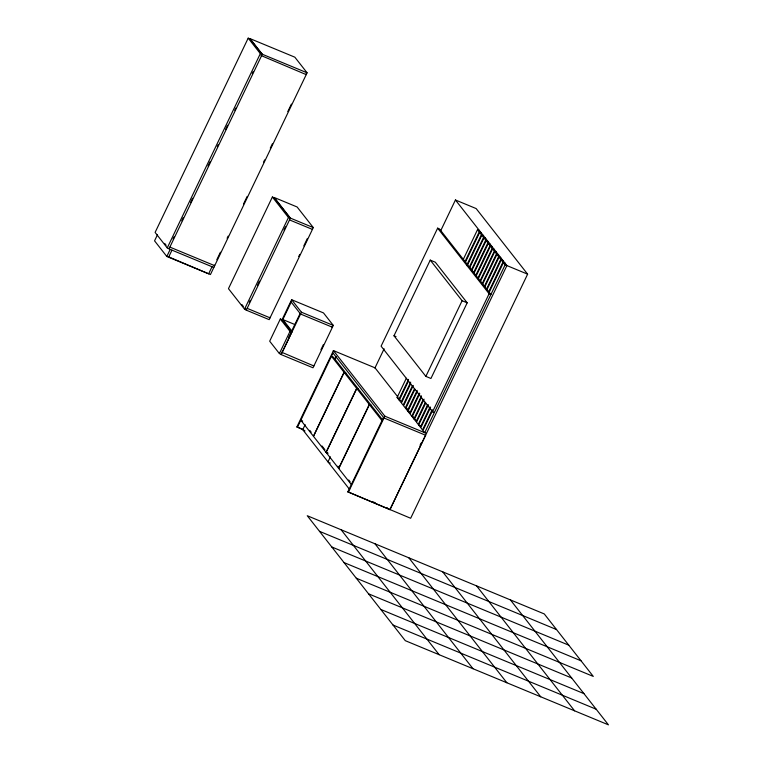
<?xml version="1.0" encoding="UTF-8"?>
<svg xmlns="http://www.w3.org/2000/svg" width="763" height="763" viewBox="0 0 763 763"><rect width="100%" height="100%" fill="white"/><g stroke="black" fill="none" stroke-linecap="round" stroke-linejoin="round"><path stroke-width="1.14" d="M248.194 38.15L260.336 53.629L262.129 54.373L249.987 38.894L248.194 38.15L155.108 232.419L167.259 247.908L169.052 248.652M157.455 234.785L154.555 240.841L166.82 256.473L210.435 274.546L307.088 72.809L294.833 57.177L250.016 38.608L262.281 54.24L307.088 72.809M167.259 247.908L260.336 53.629M173.029 239.019L174.059 236.873M181.775 220.774L183.32 217.56M190.521 202.529L192.572 198.237M208.003 166.038L210.054 161.746M217.255 146.715L218.285 144.569M225.486 129.548L227.546 125.256M234.737 110.225L235.767 108.079M252.229 73.734L253.249 71.588M262.281 54.24L169.004 248.91L213.821 267.479M166.82 256.473L170.197 249.406M171.99 250.15L168.613 257.207L168.165 256.654L208.642 273.803L212.028 266.735M216.816 259.735L220.421 252.229M227.097 238.275L228.127 236.129M243.559 203.931L247.155 196.415M263.616 162.071L264.637 159.925M270.293 148.117L272.353 143.826M287.785 111.627L291.38 104.111M272.372 197.007L288.452 217.503L290.245 218.247L274.165 197.751L272.372 197.007L228.461 288.662L244.541 309.158L246.335 309.892M244.541 309.158L288.452 217.503M249.263 302.453L250.283 300.326M257.436 285.41L259.477 281.146M283.979 230.006L285.505 226.811M246.287 310.159L290.388 218.104L274.213 197.483L297.122 206.983L313.297 227.593L269.186 319.649L246.287 310.159L244.818 308.29M298.714 256.549L299.735 254.413M303.817 245.896L307.394 238.438M280.317 319.01L269.682 341.204L279.392 353.574L281.185 354.309L291.809 332.124L282.11 319.754L280.317 319.01L290.016 331.38L291.809 332.124M281.728 320.374L291.628 299.716L323.493 312.925L333.297 325.419L313.002 367.785L281.137 354.576L301.433 312.21L291.628 299.716M282.167 320.937L291.199 302.1M279.392 353.574L290.016 331.38M288.586 337.542L290.093 334.404M290.884 332.735L300.117 313.469M320.956 349.702L323.464 344.466M397.809 396.884L375.014 367.833L333.393 350.579L332.525 352.401L383.989 418L425.62 435.244M303.922 430.189L296.902 426.899L332.573 352.458M297.351 427.461L333.011 353.021M334.766 359.278L336.092 356.512M334.938 359.478L336.33 356.569M305.143 424.648L302.73 429.693L349.616 489.455M345.839 373.021L333.326 357.074L331.533 356.331L344.046 372.277L313.402 436.226L300.889 420.279L302.682 421.023M326.03 452.316L356.664 388.367L344.161 372.42L313.517 436.369L326.03 452.316L327.823 453.06M369.292 404.457L338.658 468.415L326.144 452.469L356.779 388.51L369.292 404.457L371.085 405.201L358.572 389.254L356.664 388.367M437.647 228.156L489.112 293.755L490.905 294.499L439.44 228.9L437.647 228.156L381.099 346.173L432.573 411.772L434.366 412.516M327.976 461.873L330.389 456.827M374.9 368.071L384.132 348.805M440.566 231.036L455.435 199.982L476.15 208.566L527.624 274.165L410.666 518.268L347.852 491.83L383.512 417.39M393.994 335.768L430.246 260.116L435.32 262.224L467.185 302.825L430.933 378.486L425.859 376.378L393.994 335.768L396.026 336.617M382.32 419.526L371.2 405.344L369.406 404.609L338.772 468.558L351.276 484.505M348.29 492.393L384.867 416.178L333.393 350.579M400.613 400.451L398.82 399.707L397.103 397.513L406.326 378.276M463.179 259.601L477.524 229.673L479.317 230.416M398.82 399.707L408.548 379.392M464.896 261.795L479.24 231.857L477.524 229.673M408.482 381.023L399.259 400.27L400.976 402.454L410.704 382.139M465.335 262.358L479.679 232.419L481.472 233.163M466.536 265.61L481.396 234.603L479.679 232.419M410.637 383.77L401.414 403.017L403.131 405.201L412.354 385.954M467.49 265.104L481.834 235.166L483.628 235.91M469.207 267.288L483.551 237.36L481.834 235.166M413.308 385.449L403.57 405.763L405.287 407.947L414.509 388.71M469.646 267.851L483.99 237.913L485.783 238.657M471.362 270.035L485.707 240.107L483.99 237.913M414.948 389.273L405.725 408.51L407.442 410.694L417.18 390.389M471.801 270.598L486.145 240.669L487.939 241.413M473.518 272.792L487.862 242.853L486.145 240.669M419.335 393.136L409.597 413.451L407.881 411.257L417.103 392.02M473.957 273.345L488.301 243.416L490.094 244.16M425.859 376.378L462.101 300.727L430.246 260.116M475.673 275.538L490.018 245.6L488.301 243.416M419.774 393.698L410.046 414.013L411.753 416.197L413.546 416.941M476.122 276.101L490.456 246.163L492.249 246.907M411.753 416.197L421.491 395.883M477.829 278.285L492.173 248.347L490.456 246.163M421.414 397.513L412.201 416.76L413.918 418.944L415.711 419.688M478.277 278.848L492.612 248.91L494.405 249.654M413.918 418.944L423.131 399.698M479.994 281.032L494.329 251.103L492.612 248.91M424.085 399.192L414.357 419.507L416.073 421.691L425.287 402.454M480.432 281.595L494.777 251.656L496.57 252.4M482.149 283.779L496.484 253.85L494.777 251.656M425.735 403.017L416.512 422.254L418.229 424.438L427.452 405.201M482.588 284.341L496.932 254.413L498.725 255.157M484.305 286.535L498.649 256.597L496.932 254.413M430.113 406.879L420.384 427.194L418.668 425.001L428.396 404.695M484.743 287.088L499.088 257.16L500.881 257.904M486.46 289.282L500.805 259.344L499.088 257.16M430.561 407.442L420.823 427.757L422.54 429.941L432.268 409.626M486.899 289.845L501.243 259.906L503.036 260.65M488.616 292.029L502.96 262.091L501.243 259.906M432.201 411.257L422.979 430.504L424.695 432.688L505.116 264.847L503.399 262.653L488.549 293.66M432.573 411.772L489.112 293.755M420.041 445.268L421.062 443.141M347.852 491.83L389.912 509.636L425.582 435.196M389.95 509.684L506.909 265.581L455.435 199.982M479.24 231.857L481.024 232.601M481.396 234.603L483.189 235.347M483.551 237.36L485.344 238.094M485.707 240.107L487.5 240.85M487.862 242.853L489.655 243.597M490.018 245.6L491.811 246.344M492.173 248.347L493.966 249.091M494.329 251.103L496.122 251.838M496.484 253.85L498.277 254.594M498.649 256.597L500.442 257.341M500.805 259.344L502.598 260.088M502.96 262.091L504.753 262.834M503.399 262.653L505.192 263.397M505.116 264.847L527.624 274.165M290.388 218.104L313.297 227.593M289.52 219.916L312.429 229.405M462.101 300.727L467.185 302.825M169.872 247.098L214.689 265.667L214.25 265.104M301.433 312.21L333.297 325.419M294.928 324.561L282.835 319.554L291.762 330.923M247.155 308.347L270.054 317.837L269.616 317.274M344.046 372.277L345.954 373.164L358.457 389.111M397.103 397.513L398.896 398.257M407.881 411.257L409.674 412.001M418.668 425.001L420.461 425.744M384.867 416.178L426.488 433.432M296.902 426.899L303.483 429.626M326.144 452.469L327.937 453.212M371.991 501.453L375.262 502.798M319.516 531.344L556.532 629.561M331.771 546.966L568.778 645.174M344.027 562.579L581.034 660.796M356.283 578.201L593.29 676.409L544.277 613.938L307.27 515.731L405.296 640.672L608.445 724.85L510.418 599.909M368.539 593.814L571.687 677.992M380.785 609.437L583.933 693.615M393.04 625.05L596.189 709.228M305.782 74.059L306.221 74.621L260.965 55.489M406.641 408.129L408.844 410.942M331.991 326.669L332.43 327.232L300.565 314.032L290.76 301.538M369.406 404.609L381.92 420.556M313.431 365.401L313.87 365.963L281.566 352.201M476.56 585.879L574.587 710.82M241.871 304.542L243.34 306.411M442.702 571.849L540.729 696.791M387.232 507.767L387.68 508.33M164.674 243.397L166.124 245.238M309.74 430.342L311.18 432.182M322.005 445.974L324.885 449.645M337.875 466.203L339.316 468.043M348.691 479.994L350.141 481.834M408.844 557.82L506.87 682.761M304.513 430.437L304.962 431M329.769 462.616L330.207 463.179M374.986 543.79L473.012 668.731M341.128 529.76L439.154 654.702"/></g></svg>
